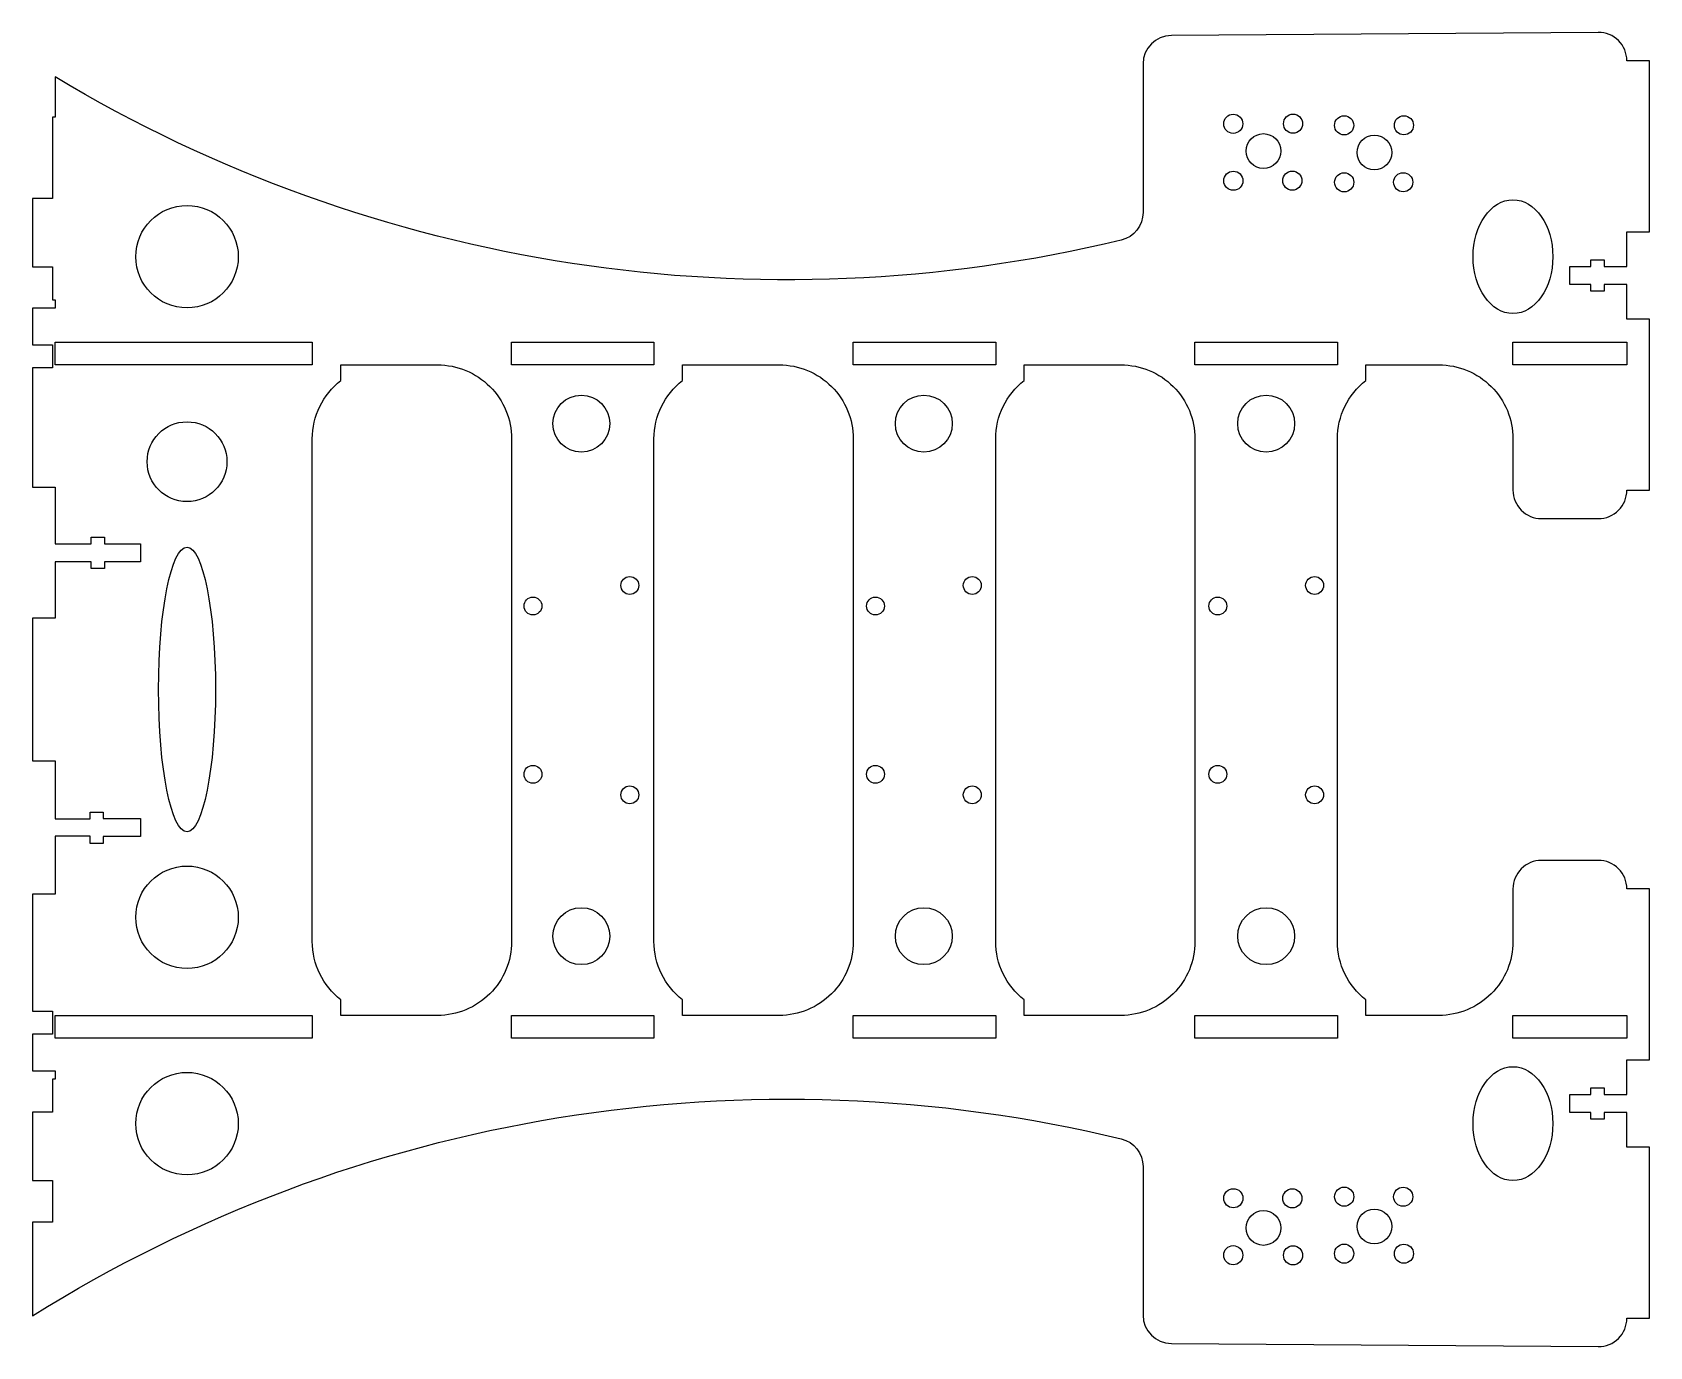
# Model space of a CAD drawing. Header units: millimetres. Extents: x -4 to 280, y -115 to 115.
import ezdxf

# ---------------------------------------------------------------- set-up
doc = ezdxf.new("R2010")
doc.units = ezdxf.units.MM

msp = doc.modelspace()

# ---------------------------------------------------------------- linework, layer by layer
for points in [[(0, 66.96), (-4, 66.96), (-4, 60.51), (-0.45, 60.51), (-0.45, 56.51), (-4, 56.51), (-4, 35.5), (0, 35.5), (0, 25.58), (6.35, 25.58), (6.35, 26.75), (8.65, 26.75), (8.65, 25.58), (15, 25.58), (15, 22.43), (8.65, 22.43), (8.65, 21.25), (6.35, 21.25), (6.35, 22.43), (0, 22.43), (0, 12.5), (-4, 12.5), (-4, -12.5), (0, -12.5), (0, -22.69), (6.16, -22.69), (6.16, -21.52), (8.46, -21.52), (8.46, -22.65), (15, -22.65), (15, -25.8), (8.46, -25.8), (8.46, -27.02), (6.16, -27.02), (6.16, -25.77), (0, -25.77), (0, -35.96), (-4, -35.96), (-4, -56.51), (-0.45, -56.51), (-0.45, -60.51), (-4, -60.51), (-4, -66.96), (0, -66.96), (0, -68.41), (-0.45, -68.41), (-0.45, -72.79), (-0.45, -74.24), (-4, -74.24), (-4, -86.23), (-0.44, -86.23), (-0.44, -93.51), (-4, -93.51), (-4, -110, -0.201603), (187.22, -78.9, -0.346487), (191.04, -83.76), (191.04, -109.84, 0.412067), (196.01, -114.84), (270.96, -115.39, 0.416364), (276, -110.39), (280, -110.39), (280, -80.39), (276, -80.39), (276, -74.27), (272, -74.27), (272, -75.44), (269.7, -75.44), (269.7, -74.27), (266, -74.27), (266, -71.12), (269.7, -71.12), (269.7, -69.94), (272, -69.94), (272, -71.12), (276, -71.12), (276, -65), (280, -65), (280, -35), (276, -35, 0.414214), (271, -30), (261, -30, 0.414214), (256, -35), (256, -44.23, -0.414214), (243, -57.23), (238.16, -57.23), (230.16, -57.23), (230.16, -54.48, -0.230961), (225.16, -44.23), (225.16, 44, -0.230961), (230.16, 54.25), (230.16, 57), (238.16, 57), (243, 57, -0.414214), (256, 44), (256, 35, 0.414214), (261, 30), (271, 30, 0.414214), (276, 35), (280, 35), (280, 65), (276, 65), (276, 71.12), (272, 71.12), (272, 69.94), (269.7, 69.94), (269.7, 71.12), (266, 71.12), (266, 74.27), (269.7, 74.27), (269.7, 75.44), (272, 75.44), (272, 74.27), (276, 74.27), (276, 80.39), (280, 80.39), (280, 110.39), (276, 110.39, 0.416364), (270.96, 115.39), (196.01, 114.84, 0.412067), (191.04, 109.84), (191.04, 83.76, -0.346487), (187.22, 78.9, -0.196726), (0, 107.55), (0, 100.5), (-0.44, 100.5), (-0.44, 86.23), (-4, 86.23), (-4, 74.24), (-0.45, 74.24), (-0.45, 72.79), (-0.45, 68.41), (0, 68.41)], [(45.16, -44.23), (45.16, 44, -0.230961), (50.16, 54.25), (50.16, 57), (58.16, 57), (67.16, 57, -0.414214), (80.16, 44), (80.16, -44.23, -0.414214), (67.16, -57.23), (58.16, -57.23), (50.16, -57.23), (50.16, -54.48, -0.230961)], [(110.16, 54.25), (110.16, 57), (118.16, 57), (127.16, 57, -0.414214), (140.16, 44), (140.16, -44.23, -0.414214), (127.16, -57.23), (118.16, -57.23), (110.16, -57.23), (110.16, -54.48, -0.230961), (105.16, -44.23), (105.16, 44, -0.230961)], [(170.16, 54.25), (170.16, 57), (178.16, 57), (187.16, 57, -0.414214), (200.16, 44), (200.16, -44.23, -0.414214), (187.16, -57.23), (178.16, -57.23), (170.16, -57.23), (170.16, -54.48, -0.230961), (165.16, -44.23), (165.16, 44, -0.230961)]]:
    msp.add_lwpolyline(points, format="xyb", close=True)
for points in [[(45.16, 57), (0, 57), (0, 61), (45.16, 61)], [(105.16, 57), (80.16, 57), (80.16, 61), (105.16, 61)], [(165.16, 57), (140.16, 57), (140.16, 61), (165.16, 61)], [(225.16, 57), (200.16, 57), (200.16, 61), (225.16, 61)], [(276, 57), (256, 57), (256, 61), (276, 61)], [(0, -61.23), (0, -57.23), (45.16, -57.23), (45.16, -61.23)], [(105.16, -61.23), (80.16, -61.23), (80.16, -57.23), (105.16, -57.23)], [(165.16, -61.23), (140.16, -61.23), (140.16, -57.23), (165.16, -57.23)], [(225.16, -61.23), (200.16, -61.23), (200.16, -57.23), (225.16, -57.23)], [(276, -57.23), (276, -61.23), (256, -61.23), (256, -57.23)]]:
    msp.add_lwpolyline(points, close=True)
for centre, radius in [((206.88, 99.33), 1.68), ((217.38, 99.35), 1.68), ((226.35, 99.06), 1.68), ((236.85, 99.07), 1.68), ((212.19, 94.55), 3.05), ((231.66, 94.28), 3.05), ((206.9, 89.33), 1.68), ((217.25, 89.35), 1.68), ((226.36, 89.06), 1.68), ((236.72, 89.07), 1.68), ((23.16, 76), 9), ((92.41, 46.69), 5), ((152.55, 46.69), 5), ((212.66, 46.69), 5), ((23.16, 40), 7), ((100.91, 18.27), 1.57), ((161.05, 18.27), 1.57), ((221.16, 18.27), 1.57), ((83.91, 14.66), 1.57), ((144.05, 14.66), 1.57), ((204.16, 14.66), 1.57), ((83.91, -14.89), 1.57), ((144.05, -14.89), 1.57), ((204.16, -14.89), 1.57), ((100.91, -18.5), 1.57), ((161.05, -18.5), 1.57), ((221.16, -18.5), 1.57), ((23.16, -40), 9), ((92.41, -43.31), 5), ((152.55, -43.31), 5), ((212.66, -43.31), 5), ((23.16, -76.23), 9), ((206.9, -89.33), 1.68), ((217.25, -89.35), 1.68), ((226.36, -89.06), 1.68), ((236.72, -89.07), 1.68), ((212.19, -94.55), 3.05), ((231.66, -94.28), 3.05), ((206.88, -99.33), 1.68), ((217.38, -99.35), 1.68), ((226.35, -99.06), 1.68), ((236.85, -99.07), 1.68)]:
    msp.add_circle(centre, radius)
for centre, major_axis, ratio in [((256, 76), (0, -10), 0.7), ((23.16, 0), (0, -25), 0.2), ((256, -76.23), (0, -10), 0.7)]:
    msp.add_ellipse(centre, major_axis=major_axis, ratio=ratio)

doc.saveas('drawing.dxf')
